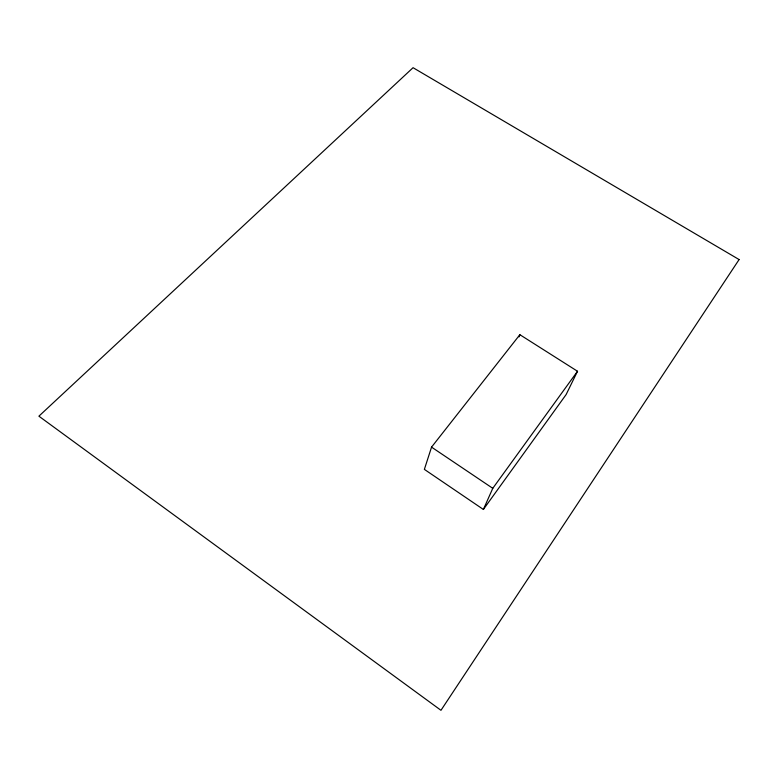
<?xml version="1.0" encoding="UTF-8"?>
<svg xmlns="http://www.w3.org/2000/svg" width="778" height="778" viewBox="0 0 778 778"><rect width="100%" height="100%" fill="white"/><g stroke="black" fill="none" stroke-linecap="round" stroke-linejoin="round"><path stroke-width="1.17" d="M431.547 447.126L424.37 469.377L483.381 509.454L566.121 394.563L577.519 371.262L519.869 334.696L431.547 447.126L492.775 488.321L483.381 509.454M519.014 336.893L519.869 334.696M492.775 488.321L577.519 371.262M739.1 259.56L440.97 710.304L38.9 416.181L413.06 67.696L739.1 259.56"/></g></svg>
